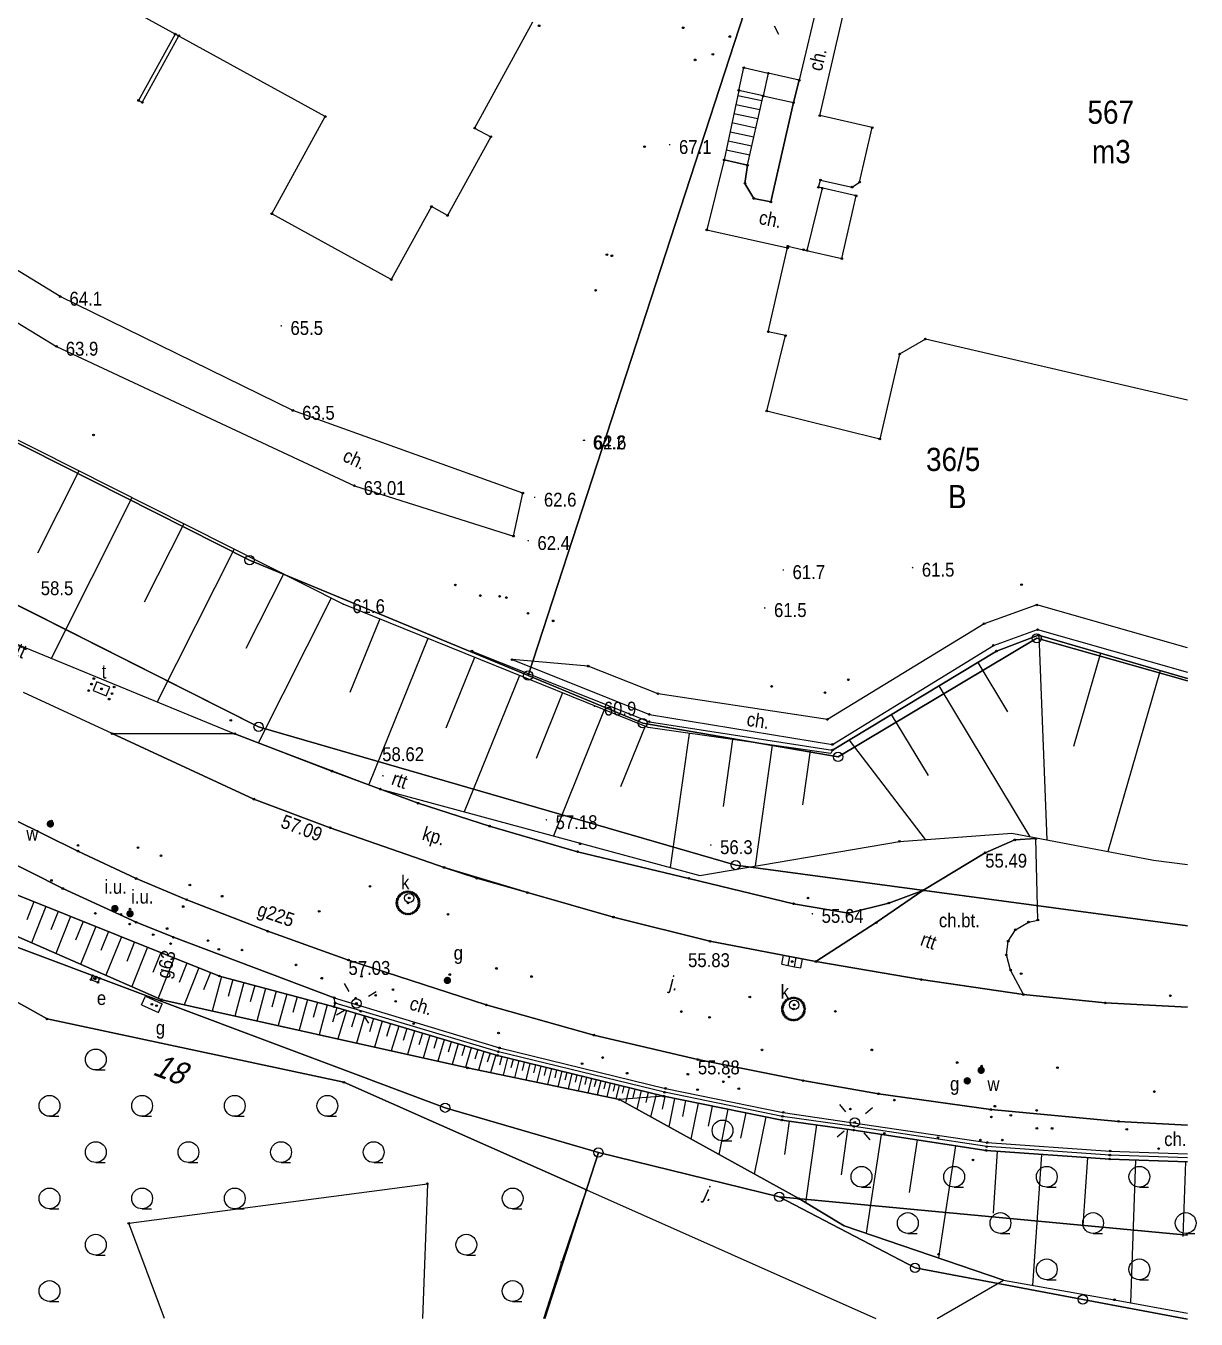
# Model space of a CAD drawing. Extents: x 6545332 to 6545538, y 5876272 to 5876530.
# Drawn here: x 6545474.5 to 6545537.6, y 5876271.6 to 5876341.4 of the extents above; entities that cross this region are included whole.
import ezdxf
from ezdxf.enums import TextEntityAlignment as Align

# ---------------------------------------------------------------- set-up
doc = ezdxf.new("R2010")
doc.units = 0
doc.header["$MEASUREMENT"] = 0
doc.layers.add('1', color=8, linetype='CONTINUOUS')
doc.styles.get("Standard").update_dxf_attribs({"font": 'txt', "width": 0.75})

msp = doc.modelspace()

# ---------------------------------------------------------------- hatches: boundary and pattern name
at = {"layer": '1', "linetype": 'Continuous'}
h = msp.add_hatch(color=256, dxfattribs=at)
edge = h.paths.add_edge_path()
edge.add_arc((6545509.23, 5876335.01), 0.045, 0, 360)
h = msp.add_hatch(color=256, dxfattribs=at)
edge = h.paths.add_edge_path()
edge.add_arc((6545476.33, 5876326.81), 0.045, 0, 360)
h = msp.add_hatch(color=256, dxfattribs=at)
edge = h.paths.add_edge_path()
edge.add_arc((6545488.26, 5876325.23), 0.045, 0, 360)
h = msp.add_hatch(color=256, dxfattribs=at)
edge = h.paths.add_edge_path()
edge.add_arc((6545476.13, 5876324.12), 0.045, 0, 360)
h = msp.add_hatch(color=256, dxfattribs=at)
edge = h.paths.add_edge_path()
edge.add_arc((6545488.89, 5876320.66), 0.045, 0, 360)
h = msp.add_hatch(color=256, dxfattribs=at)
edge = h.paths.add_edge_path()
edge.add_arc((6545504.58, 5876319.05), 0.045, 0, 360)
h = msp.add_hatch(color=256, dxfattribs=at)
edge = h.paths.add_edge_path()
edge.add_arc((6545504.63, 5876319.05), 0.045, 0, 360)
h = msp.add_hatch(color=256, dxfattribs=at)
edge = h.paths.add_edge_path()
edge.add_arc((6545492.21, 5876316.6), 0.045, 0, 360)
h = msp.add_hatch(color=256, dxfattribs=at)
edge = h.paths.add_edge_path()
edge.add_arc((6545501.94, 5876315.97), 0.045, 0, 360)
h = msp.add_hatch(color=256, dxfattribs=at)
edge = h.paths.add_edge_path()
edge.add_arc((6545501.59, 5876313.63), 0.045, 0, 360)
h = msp.add_hatch(color=256, dxfattribs=at)
edge = h.paths.add_edge_path()
edge.add_arc((6545515.36, 5876312.05), 0.045, 0, 360)
h = msp.add_hatch(color=256, dxfattribs=at)
edge = h.paths.add_edge_path()
edge.add_arc((6545522.34, 5876312.18), 0.045, 0, 360)
h = msp.add_hatch(color=256, dxfattribs=at)
edge = h.paths.add_edge_path()
edge.add_arc((6545491.6, 5876310.21), 0.045, 0, 360)
h = msp.add_hatch(color=256, dxfattribs=at)
edge = h.paths.add_edge_path()
edge.add_arc((6545514.36, 5876310), 0.045, 0, 360)
h = msp.add_hatch(color=256, dxfattribs=at)
edge = h.paths.add_edge_path()
edge.add_arc((6545505.17, 5876304.69), 0.045, 0, 360)
h = msp.add_hatch(color=256, dxfattribs=at)
edge = h.paths.add_edge_path()
edge.add_arc((6545493.75, 5876300.94), 0.045, 0, 360)
h = msp.add_hatch(color=256, dxfattribs=at)
edge = h.paths.add_edge_path()
edge.add_arc((6545502.57, 5876298.56), 0.045, 0, 360)
h = msp.add_hatch(color=256, dxfattribs=at)
edge = h.paths.add_edge_path()
edge.add_arc((6545475.8, 5876298.34), 0.2, 330.39, 690.39)
h = msp.add_hatch(color=256, dxfattribs=at)
edge = h.paths.add_edge_path()
edge.add_arc((6545490.91, 5876298.13), 0.045, 0, 360)
h = msp.add_hatch(color=256, dxfattribs=at)
edge = h.paths.add_edge_path()
edge.add_arc((6545511.45, 5876297.2), 0.045, 0, 360)
h = msp.add_hatch(color=256, dxfattribs=at)
edge = h.paths.add_edge_path()
edge.add_arc((6545526.26, 5876296.78), 0.045, 0, 360)
h = msp.add_hatch(color=256, dxfattribs=at)
edge = h.paths.add_edge_path()
edge.add_arc((6545526.26, 5876296.78), 0.045, 0, 360)
h = msp.add_hatch(color=256, dxfattribs=at)
edge = h.paths.add_edge_path()
edge.add_arc((6545479.28, 5876293.77), 0.2, 338.755, 698.755)
h = msp.add_hatch(color=256, dxfattribs=at)
edge = h.paths.add_edge_path()
edge.add_arc((6545480.1, 5876293.49), 0.2, 337.455, 697.455)
h = msp.add_hatch(color=256, dxfattribs=at)
edge = h.paths.add_edge_path()
edge.add_arc((6545516.93, 5876293.49), 0.045, 0, 360)
h = msp.add_hatch(color=256, dxfattribs=at)
edge = h.paths.add_edge_path()
edge.add_arc((6545511.4, 5876292.01), 0.045, 0, 360)
h = msp.add_hatch(color=256, dxfattribs=at)
edge = h.paths.add_edge_path()
edge.add_arc((6545511.4, 5876292.01), 0.045, 0, 360)
h = msp.add_hatch(color=256, dxfattribs=at)
edge = h.paths.add_edge_path()
edge.add_arc((6545491.89, 5876290.99), 0.045, 0, 360)
h = msp.add_hatch(color=256, dxfattribs=at)
edge = h.paths.add_edge_path()
edge.add_arc((6545491.89, 5876290.99), 0.045, 0, 360)
h = msp.add_hatch(color=256, dxfattribs=at)
edge = h.paths.add_edge_path()
edge.add_arc((6545497.23, 5876289.89), 0.2, 343.769, 703.769)
h = msp.add_hatch(color=256, dxfattribs=at)
edge = h.paths.add_edge_path()
edge.add_arc((6545510.75, 5876285.62), 0.045, 0, 360)
h = msp.add_hatch(color=256, dxfattribs=at)
edge = h.paths.add_edge_path()
edge.add_arc((6545510.75, 5876285.62), 0.045, 0, 360)
h = msp.add_hatch(color=256, dxfattribs=at)
edge = h.paths.add_edge_path()
edge.add_arc((6545525.29, 5876284.47), 0.2, 0, 360)
h = msp.add_hatch(color=256, dxfattribs=at)
edge = h.paths.add_edge_path()
edge.add_arc((6545526.04, 5876285.04), 0.2, 355.864, 715.864)

# ---------------------------------------------------------------- linework, layer by layer
at = {"layer": '1'}
for p, q in [((6545520.07, 5876363.06), (6545501.59, 5876306.35)), ((6545501.59, 5876306.35), (6545520.07, 5876363.06)), ((6545501.59, 5876306.35), (6545520.07, 5876363.06)), ((6545490.64, 5876336.53), (6545474.61, 5876345.34)), ((6545517.33, 5876336.58), (6545519.31, 5876345.18)), ((6545517.41, 5876343.53), (6545516.22, 5876338.49)), ((6545517.33, 5876336.58), (6545518.86, 5876343.22)), ((6545501.83, 5876341.63), (6545498.7, 5876335.91)), ((6545482.54, 5876340.98), (6545480.56, 5876337.4)), ((6545480.76, 5876337.29), (6545482.73, 5876340.89)), ((6545482.73, 5876340.89), (6545482.54, 5876340.98)), ((6545512.96, 5876337.94), (6545513.23, 5876339.17)), ((6545513.23, 5876339.17), (6545514.55, 5876338.87)), ((6545514.55, 5876338.87), (6545514.27, 5876337.64)), ((6545514.55, 5876338.87), (6545514.27, 5876337.64)), ((6545514.55, 5876338.87), (6545514.27, 5876337.64)), ((6545516.22, 5876338.49), (6545514.55, 5876338.87)), ((6545516.22, 5876338.49), (6545514.55, 5876338.87)), ((6545516.22, 5876338.49), (6545515.91, 5876337.28)), ((6545515.91, 5876337.28), (6545516.22, 5876338.49)), ((6545515.91, 5876337.28), (6545516.22, 5876338.49)), ((6545512.96, 5876337.94), (6545512.17, 5876334.19)), ((6545512.96, 5876337.94), (6545512.17, 5876334.19)), ((6545514.27, 5876337.64), (6545512.96, 5876337.94)), ((6545514.27, 5876337.64), (6545512.96, 5876337.94)), ((6545514.27, 5876337.64), (6545512.96, 5876337.94)), ((6545480.56, 5876337.4), (6545480.76, 5876337.29)), ((6545514.101, 5876336.887), (6545512.796, 5876337.161)), ((6545514.21, 5876337.375), (6545512.899, 5876337.65)), ((6545513.43, 5876333.9), (6545514.27, 5876337.64)), ((6545513.43, 5876333.9), (6545514.27, 5876337.64)), ((6545514.27, 5876337.64), (6545515.91, 5876337.28)), ((6545514.27, 5876337.64), (6545515.91, 5876337.28)), ((6545515.91, 5876337.28), (6545514.69, 5876331.92)), ((6545514.69, 5876331.92), (6545515.91, 5876337.28)), ((6545487.75, 5876331.28), (6545490.64, 5876336.53)), ((6545513.991, 5876336.399), (6545512.693, 5876336.672)), ((6545520.16, 5876335.93), (6545517.33, 5876336.58)), ((6545520.16, 5876335.93), (6545517.33, 5876336.58)), ((6545498.7, 5876335.91), (6545499.57, 5876335.44)), ((6545513.772, 5876335.423), (6545512.487, 5876335.693)), ((6545513.882, 5876335.911), (6545512.59, 5876336.183)), ((6545519.48, 5876332.99), (6545520.16, 5876335.93)), ((6545519.48, 5876332.99), (6545520.16, 5876335.93)), ((6545499.57, 5876335.44), (6545497.24, 5876331.19)), ((6545513.662, 5876334.935), (6545512.384, 5876335.204)), ((6545512.17, 5876334.19), (6545511.23, 5876330.41)), ((6545513.43, 5876333.9), (6545512.17, 5876334.19)), ((6545512.17, 5876334.19), (6545513.43, 5876333.9)), ((6545512.17, 5876334.19), (6545513.43, 5876333.9)), ((6545513.553, 5876334.447), (6545512.281, 5876334.715)), ((6545513.29, 5876332.92), (6545513.43, 5876333.9)), ((6545513.43, 5876333.9), (6545513.29, 5876332.92)), ((6545513.77, 5876332.11), (6545513.29, 5876332.92)), ((6545513.29, 5876332.92), (6545513.77, 5876332.11)), ((6545517.26, 5876332.71), (6545517.37, 5876333.1)), ((6545517.26, 5876332.71), (6545517.37, 5876333.1)), ((6545517.37, 5876333.1), (6545519.08, 5876332.72)), ((6545517.37, 5876333.1), (6545519.08, 5876332.72)), ((6545519.08, 5876332.72), (6545519.48, 5876332.99)), ((6545519.08, 5876332.72), (6545519.48, 5876332.99)), ((6545514.69, 5876331.92), (6545513.77, 5876332.11)), ((6545513.77, 5876332.11), (6545514.69, 5876331.92)), ((6545516.64, 5876329.3), (6545517.47, 5876332.66)), ((6545517.47, 5876332.66), (6545517.26, 5876332.71)), ((6545519.29, 5876332.25), (6545517.26, 5876332.71)), ((6545518.52, 5876328.86), (6545519.29, 5876332.25)), ((6545476.33, 5876326.81), (6545467.97, 5876331.9)), ((6545496.37, 5876331.67), (6545494.2, 5876327.73)), ((6545497.24, 5876331.19), (6545496.37, 5876331.67)), ((6545494.2, 5876327.73), (6545487.75, 5876331.28)), ((6545511.23, 5876330.41), (6545515.59, 5876329.44)), ((6545466.68, 5876329.84), (6545476.13, 5876324.12)), ((6545514.55, 5876324.91), (6545515.61, 5876329.53)), ((6545515.59, 5876329.44), (6545515.61, 5876329.53)), ((6545515.61, 5876329.53), (6545516.45, 5876329.34)), ((6545515.61, 5876329.53), (6545516.45, 5876329.34)), ((6545516.45, 5876329.34), (6545516.64, 5876329.3)), ((6545516.45, 5876329.34), (6545518.52, 5876328.86)), ((6545488.89, 5876320.66), (6545476.33, 5876326.81)), ((6545442.1, 5876326.25), (6545487.04, 5876303.58)), ((6545487.04, 5876303.58), (6545442.1, 5876326.25)), ((6545442.1, 5876326.25), (6545487.04, 5876303.58)), ((6545460.65, 5876325.67), (6545486.55, 5876312.58)), ((6545486.55, 5876312.58), (6545460.65, 5876325.67)), ((6545460.65, 5876325.67), (6545486.55, 5876312.58)), ((6545514.47, 5876320.63), (6545515.48, 5876324.7)), ((6545515.48, 5876324.7), (6545514.55, 5876324.91)), ((6545523.03, 5876324.52), (6545521.64, 5876323.71)), ((6545537.186, 5876321.214), (6545523.03, 5876324.52)), ((6545476.13, 5876324.12), (6545492.21, 5876316.6)), ((6545521.64, 5876323.71), (6545520.57, 5876319.12)), ((6545491.6, 5876310.21), (6545468.86, 5876321.66)), ((6545501.3, 5876316.2), (6545488.89, 5876320.66)), ((6545520.57, 5876319.12), (6545514.47, 5876320.63)), ((6545477.34, 5876317.39), (6545475.1, 5876312.95)), ((6545492.21, 5876316.6), (6545500.8, 5876313.88)), ((6545500.8, 5876313.88), (6545501.3, 5876316.2)), ((6545480.2, 5876315.95), (6545475.84, 5876307.28)), ((6545483, 5876314.54), (6545480.87, 5876310.32)), ((6545485.72, 5876313.17), (6545481.57, 5876304.93)), ((6545486.55, 5876312.58), (6545501.59, 5876306.35)), ((6545501.59, 5876306.35), (6545486.55, 5876312.58)), ((6545486.55, 5876312.58), (6545501.59, 5876306.35)), ((6545488.38, 5876311.83), (6545486.35, 5876307.82)), ((6545490.96, 5876310.53), (6545487.03, 5876302.73)), ((6545508.07, 5876303.54), (6545491.6, 5876310.21)), ((6545529.05, 5876310.16), (6545526.2, 5876309.15)), ((6545537.186, 5876307.841), (6545529.05, 5876310.16)), ((6545471.36, 5876309.12), (6545485.76, 5876303.21)), ((6545493.58, 5876309.41), (6545491.97, 5876305.43)), ((6545526.2, 5876309.15), (6545517.74, 5876303.98)), ((6545518.32, 5876301.96), (6545529.04, 5876308.36)), ((6545529.04, 5876308.36), (6545518.32, 5876301.96)), ((6545518.32, 5876301.96), (6545529.04, 5876308.36)), ((6545526.7, 5876307.98), (6545529.09, 5876308.83)), ((6545529.13, 5876308.53), (6545526.87, 5876307.67)), ((6545526.87, 5876307.67), (6545529.13, 5876308.53)), ((6545529.04, 5876308.36), (6545537.186, 5876306.062)), ((6545537.186, 5876306.062), (6545529.04, 5876308.36)), ((6545529.04, 5876308.36), (6545537.186, 5876306.062)), ((6545529.09, 5876308.83), (6545537.186, 5876306.533)), ((6545537.186, 5876306.195), (6545529.13, 5876308.53)), ((6545529.13, 5876308.53), (6545537.186, 5876306.195)), ((6545529.16, 5876308.52), (6545529.58, 5876297.48)), ((6545496.18, 5876308.35), (6545492.98, 5876300.46)), ((6545498.55, 5876307.67), (6545508.13, 5876303.86)), ((6545518.02, 5876302.63), (6545526.7, 5876307.98)), ((6545526.87, 5876307.67), (6545518.02, 5876302.33)), ((6545518.02, 5876302.33), (6545526.87, 5876307.67)), ((6545498.7, 5876307.33), (6545497.15, 5876303.51)), ((6545504.83, 5876306.86), (6545500.72, 5876307.21)), ((6545500.72, 5876307.21), (6545508.13, 5876304.25)), ((6545525.86, 5876307.06), (6545527.47, 5876304.4)), ((6545532.49, 5876307.56), (6545531.03, 5876302.52)), ((6545501.12, 5876306.35), (6545498.14, 5876299)), ((6545501.59, 5876306.35), (6545507.77, 5876303.78)), ((6545507.77, 5876303.78), (6545501.59, 5876306.35)), ((6545501.59, 5876306.35), (6545507.77, 5876303.78)), ((6545508.6, 5876305.37), (6545504.83, 5876306.86)), ((6545535.7, 5876306.63), (6545532.87, 5876296.85)), ((6545523.75, 5876305.79), (6545528.66, 5876297.65)), ((6545479.13, 5876303.22), (6545474.34, 5876305.43)), ((6545479.13, 5876303.22), (6545474.34, 5876305.43)), ((6545503.45, 5876305.41), (6545502.02, 5876301.87)), ((6545517.74, 5876303.98), (6545508.6, 5876305.37)), ((6545505.7, 5876304.5), (6545502.95, 5876297.7)), ((6545508.13, 5876304.25), (6545518.02, 5876302.63)), ((6545521.19, 5876304.24), (6545523.18, 5876300.95)), ((6545487.04, 5876303.58), (6545512.79, 5876296.12)), ((6545512.79, 5876296.12), (6545487.04, 5876303.58)), ((6545487.04, 5876303.58), (6545512.79, 5876296.12)), ((6545507.9, 5876303.61), (6545506.57, 5876300.34)), ((6545507.77, 5876303.78), (6545518.32, 5876301.96)), ((6545518.32, 5876301.96), (6545507.77, 5876303.78)), ((6545507.77, 5876303.78), (6545518.32, 5876301.96)), ((6545517.92, 5876302.15), (6545508.07, 5876303.54)), ((6545508.13, 5876303.86), (6545518.02, 5876302.33)), ((6545485.76, 5876303.21), (6545479.13, 5876303.22)), ((6545479.13, 5876303.22), (6545486.78, 5876299.68)), ((6545486.78, 5876299.68), (6545479.13, 5876303.22)), ((6545486.78, 5876299.68), (6545479.13, 5876303.22)), ((6545479.13, 5876303.22), (6545485.76, 5876303.21)), ((6545490.99, 5876301.19), (6545485.76, 5876303.21)), ((6545485.76, 5876303.21), (6545493.61, 5876300.22)), ((6545485.76, 5876303.21), (6545490.99, 5876301.19)), ((6545510.28, 5876303.23), (6545509.26, 5876295.99)), ((6545512.62, 5876302.9), (6545512.11, 5876299.29)), ((6545518.91, 5876302.86), (6545523.02, 5876297.5)), ((6545514.76, 5876302.6), (6545513.84, 5876296.07)), ((6545516.81, 5876302.31), (6545516.4, 5876299.37)), ((6545518.02, 5876302.33), (6545517.92, 5876302.15)), ((6545495.65, 5876299.46), (6545490.99, 5876301.19)), ((6545490.99, 5876301.19), (6545495.65, 5876299.46)), ((6545493.61, 5876300.22), (6545510.86, 5876295.56)), ((6545486.78, 5876299.68), (6545490.91, 5876298.13)), ((6545490.91, 5876298.13), (6545486.78, 5876299.68)), ((6545490.91, 5876298.13), (6545486.78, 5876299.68)), ((6545499.5, 5876298.22), (6545495.65, 5876299.46)), ((6545495.65, 5876299.46), (6545499.5, 5876298.22)), ((6545477.29, 5876296.87), (6545473.75, 5876298.62)), ((6545477.29, 5876296.87), (6545473.75, 5876298.62)), ((6545473.75, 5876298.62), (6545477.29, 5876296.87)), ((6545490.91, 5876298.13), (6545497.06, 5876295.99)), ((6545497.06, 5876295.99), (6545490.91, 5876298.13)), ((6545497.06, 5876295.99), (6545490.91, 5876298.13)), ((6545504.26, 5876296.84), (6545499.5, 5876298.22)), ((6545499.5, 5876298.22), (6545504.26, 5876296.84)), ((6545471.45, 5876297.38), (6545476.47, 5876294.85)), ((6545476.47, 5876294.85), (6545471.45, 5876297.38)), ((6545510.86, 5876295.56), (6545521.63, 5876297.4)), ((6545521.63, 5876297.4), (6545527.69, 5876297.84)), ((6545526.26, 5876296.78), (6545527.86, 5876297.48)), ((6545527.86, 5876297.48), (6545526.26, 5876296.78)), ((6545527.69, 5876297.84), (6545535.35, 5876296.38)), ((6545527.86, 5876297.48), (6545528.99, 5876297.55)), ((6545528.99, 5876297.55), (6545527.86, 5876297.48)), ((6545529.1, 5876293.15), (6545528.99, 5876297.55)), ((6545480.43, 5876295.39), (6545477.29, 5876296.87)), ((6545480.43, 5876295.39), (6545477.29, 5876296.87)), ((6545477.29, 5876296.87), (6545480.43, 5876295.39)), ((6545510.27, 5876295.4), (6545504.26, 5876296.84)), ((6545504.26, 5876296.84), (6545510.27, 5876295.4)), ((6545522.9, 5876294.75), (6545526.26, 5876296.78)), ((6545526.26, 5876296.78), (6545522.9, 5876294.75)), ((6545497.06, 5876295.99), (6545498.81, 5876295.41)), ((6545501.55, 5876294.63), (6545497.06, 5876295.99)), ((6545497.06, 5876295.99), (6545501.55, 5876294.63)), ((6545512.79, 5876296.12), (6545537.186, 5876292.834)), ((6545537.186, 5876292.834), (6545512.79, 5876296.12)), ((6545512.79, 5876296.12), (6545537.186, 5876292.834)), ((6545535.35, 5876296.38), (6545537.186, 5876296.155)), ((6545483.16, 5876294.25), (6545480.43, 5876295.39)), ((6545483.16, 5876294.25), (6545480.43, 5876295.39)), ((6545480.43, 5876295.39), (6545483.16, 5876294.25)), ((6545498.81, 5876295.41), (6545501.55, 5876294.63)), ((6545515.92, 5876294.03), (6545510.27, 5876295.4)), ((6545510.27, 5876295.4), (6545515.92, 5876294.03)), ((6545473.99, 5876294.51), (6545484.92, 5876290.13)), ((6545484.92, 5876290.13), (6545473.99, 5876294.51)), ((6545476.47, 5876294.85), (6545480.43, 5876293.03)), ((6545480.43, 5876293.03), (6545476.47, 5876294.85)), ((6545501.55, 5876294.63), (6545506.2, 5876293.31)), ((6545506.2, 5876293.31), (6545501.55, 5876294.63)), ((6545501.55, 5876294.63), (6545506.2, 5876293.31)), ((6545520.38, 5876293.01), (6545522.9, 5876294.75)), ((6545522.9, 5876294.75), (6545520.38, 5876293.01)), ((6545520.38, 5876293.01), (6545522.9, 5876294.75)), ((6545522.9, 5876294.75), (6545521.06, 5876294.07)), ((6545521.06, 5876294.07), (6545522.9, 5876294.75)), ((6545474.91, 5876294.14), (6545474.52, 5876293.17)), ((6545475.56, 5876293.88), (6545474.78, 5876291.92)), ((6545487.53, 5876292.55), (6545483.16, 5876294.25)), ((6545487.53, 5876292.55), (6545483.16, 5876294.25)), ((6545483.16, 5876294.25), (6545487.53, 5876292.55)), ((6545518.88, 5876293.52), (6545515.92, 5876294.03)), ((6545515.92, 5876294.03), (6545518.88, 5876293.52)), ((6545521.06, 5876294.07), (6545518.88, 5876293.52)), ((6545518.88, 5876293.52), (6545521.06, 5876294.07)), ((6545475.62, 5876287.81), (6545465.43, 5876293.52)), ((6545465.43, 5876293.52), (6545475.62, 5876287.81)), ((6545476.22, 5876293.62), (6545475.83, 5876292.63)), ((6545476.89, 5876293.35), (6545476.09, 5876291.35)), ((6545477.57, 5876293.08), (6545477.16, 5876292.07)), ((6545480.43, 5876293.03), (6545482.44, 5876292.22)), ((6545482.44, 5876292.22), (6545480.43, 5876293.03)), ((6545506.2, 5876293.31), (6545511.4, 5876292.01)), ((6545511.4, 5876292.01), (6545506.2, 5876293.31)), ((6545506.2, 5876293.31), (6545511.4, 5876292.01)), ((6545517.12, 5876290.91), (6545520.38, 5876293.01)), ((6545520.38, 5876293.01), (6545517.12, 5876290.91)), ((6545517.12, 5876290.91), (6545520.38, 5876293.01)), ((6545527.89, 5876292.63), (6545528.6, 5876293.04)), ((6545528.6, 5876293.04), (6545529.1, 5876293.15)), ((6545497.11, 5876283.02), (6545471.17, 5876292.74)), ((6545471.17, 5876292.74), (6545497.11, 5876283.02)), ((6545497.11, 5876283.02), (6545471.17, 5876292.74)), ((6545497.11, 5876283.02), (6545471.17, 5876292.74)), ((6545472.43, 5876292.95), (6545481.81, 5876288.85)), ((6545481.81, 5876288.85), (6545472.43, 5876292.95)), ((6545478.25, 5876292.8), (6545477.43, 5876290.76)), ((6545478.94, 5876292.53), (6545478.52, 5876291.5)), ((6545491.89, 5876290.99), (6545487.53, 5876292.55)), ((6545491.89, 5876290.99), (6545487.53, 5876292.55)), ((6545487.53, 5876292.55), (6545491.89, 5876290.99)), ((6545527.5, 5876292.01), (6545527.89, 5876292.63)), ((6545479.63, 5876292.25), (6545478.8, 5876290.17)), ((6545480.34, 5876291.97), (6545479.92, 5876290.91)), ((6545481.05, 5876291.68), (6545480.2, 5876289.56)), ((6545482.44, 5876292.22), (6545491.12, 5876288.96)), ((6545491.12, 5876288.96), (6545482.44, 5876292.22)), ((6545511.4, 5876292.01), (6545517.12, 5876290.91)), ((6545517.12, 5876290.91), (6545511.4, 5876292.01)), ((6545511.4, 5876292.01), (6545517.12, 5876290.91)), ((6545527.4, 5876291.27), (6545527.5, 5876292.01)), ((6545481.76, 5876291.4), (6545481.33, 5876290.32)), ((6545482.48, 5876291.11), (6545481.61, 5876288.94)), ((6545499.33, 5876288.57), (6545491.89, 5876290.99)), ((6545499.33, 5876288.57), (6545491.89, 5876290.99)), ((6545491.89, 5876290.99), (6545499.33, 5876288.57)), ((6545517.12, 5876290.91), (6545522.81, 5876289.94)), ((6545522.81, 5876289.94), (6545517.12, 5876290.91)), ((6545517.12, 5876290.91), (6545522.81, 5876289.94)), ((6545527.63, 5876290.45), (6545527.4, 5876291.27)), ((6545483.17, 5876290.83), (6545482.75, 5876289.78)), ((6545483.82, 5876290.57), (6545483.02, 5876288.58)), ((6545484.44, 5876290.32), (6545484.06, 5876289.38)), ((6545528.33, 5876289.13), (6545527.63, 5876290.45)), ((6545477.99, 5876289.93), (6545478.08, 5876290.15)), ((6545478.37, 5876289.78), (6545477.99, 5876289.93)), ((6545478.08, 5876290.15), (6545478.46, 5876290)), ((6545478.46, 5876290), (6545478.37, 5876289.78)), ((6545485.04, 5876290.1), (6545484.54, 5876288.24)), ((6545484.92, 5876290.13), (6545491.11, 5876288.47)), ((6545491.11, 5876288.47), (6545484.92, 5876290.13)), ((6545485.64, 5876289.94), (6545485.4, 5876289.02)), ((6545486.24, 5876289.78), (6545485.76, 5876287.97)), ((6545486.83, 5876289.62), (6545486.59, 5876288.73)), ((6545522.81, 5876289.94), (6545528.33, 5876289.13)), ((6545528.33, 5876289.13), (6545522.81, 5876289.94)), ((6545522.81, 5876289.94), (6545528.33, 5876289.13)), ((6545481.81, 5876288.85), (6545498.31, 5876285.17)), ((6545498.31, 5876285.17), (6545481.81, 5876288.85)), ((6545487.42, 5876289.46), (6545486.95, 5876287.7)), ((6545487.99, 5876289.31), (6545487.76, 5876288.44)), ((6545488.56, 5876289.15), (6545488.1, 5876287.45)), ((6545489.12, 5876289), (6545488.89, 5876288.16)), ((6545489.67, 5876288.86), (6545489.22, 5876287.2)), ((6545491.12, 5876288.96), (6545500.04, 5876286.25)), ((6545491.17, 5876288.67), (6545491.12, 5876288.96)), ((6545532.74, 5876288.68), (6545528.33, 5876289.13)), ((6545528.33, 5876289.13), (6545532.74, 5876288.68)), ((6545490.21, 5876288.71), (6545489.99, 5876287.89)), ((6545490.74, 5876288.57), (6545490.31, 5876286.95)), ((6545491.27, 5876288.42), (6545491.03, 5876287.63)), ((6545491.11, 5876288.47), (6545491.17, 5876288.67)), ((6545491.17, 5876288.67), (6545491.11, 5876288.47)), ((6545499.93, 5876285.84), (6545491.11, 5876288.47)), ((6545491.11, 5876288.47), (6545499.93, 5876285.84)), ((6545499.98, 5876286.04), (6545491.17, 5876288.67)), ((6545491.78, 5876288.27), (6545491.32, 5876286.73)), ((6545492.28, 5876288.12), (6545492.05, 5876287.37)), ((6545505.13, 5876286.94), (6545499.33, 5876288.57)), ((6545505.13, 5876286.94), (6545499.33, 5876288.57)), ((6545499.33, 5876288.57), (6545505.13, 5876286.94)), ((6545537.186, 5876288.45), (6545532.74, 5876288.68)), ((6545532.74, 5876288.68), (6545537.186, 5876288.45)), ((6545491.64, 5876284.39), (6545475.62, 5876287.81)), ((6545475.62, 5876287.81), (6545491.64, 5876284.39)), ((6545492.76, 5876287.98), (6545492.33, 5876286.5)), ((6545493.24, 5876287.83), (6545493.03, 5876287.12)), ((6545493.71, 5876287.7), (6545493.29, 5876286.29)), ((6545494.16, 5876287.56), (6545493.95, 5876286.87)), ((6545494.6, 5876287.43), (6545494.2, 5876286.09)), ((6545495.04, 5876287.3), (6545494.84, 5876286.64)), ((6545495.46, 5876287.17), (6545495.08, 5876285.89)), ((6545495.88, 5876287.05), (6545495.69, 5876286.42)), ((6545496.28, 5876286.93), (6545495.92, 5876285.7)), ((6545496.68, 5876286.81), (6545496.5, 5876286.21)), ((6545510.75, 5876285.62), (6545505.13, 5876286.94)), ((6545510.75, 5876285.62), (6545505.13, 5876286.94)), ((6545505.13, 5876286.94), (6545510.75, 5876285.62)), ((6545497.06, 5876286.69), (6545496.71, 5876285.53)), ((6545497.44, 5876286.58), (6545497.27, 5876286.01)), ((6545497.81, 5876286.47), (6545497.48, 5876285.36)), ((6545498.17, 5876286.36), (6545498.01, 5876285.82)), ((6545498.52, 5876286.26), (6545498.21, 5876285.19)), ((6545498.87, 5876286.16), (6545498.71, 5876285.64)), ((6545499.2, 5876286.06), (6545498.9, 5876285.05)), ((6545508.95, 5876283.85), (6545499.98, 5876286.04)), ((6545500.04, 5876286.25), (6545509, 5876284.06)), ((6545499.53, 5876285.96), (6545499.38, 5876285.47)), ((6545499.84, 5876285.87), (6545499.56, 5876284.91)), ((6545508.91, 5876283.64), (6545499.93, 5876285.84)), ((6545499.93, 5876285.84), (6545508.91, 5876283.64)), ((6545500.16, 5876285.78), (6545500.04, 5876285.31)), ((6545500.47, 5876285.71), (6545500.24, 5876284.77)), ((6545500.78, 5876285.63), (6545500.66, 5876285.17)), ((6545501.08, 5876285.56), (6545500.86, 5876284.64)), ((6545501.38, 5876285.48), (6545501.27, 5876285.03)), ((6545501.68, 5876285.41), (6545501.46, 5876284.51)), ((6545501.98, 5876285.34), (6545501.87, 5876284.9)), ((6545516.42, 5876284.48), (6545510.75, 5876285.62)), ((6545516.42, 5876284.48), (6545510.75, 5876285.62)), ((6545510.75, 5876285.62), (6545516.42, 5876284.48)), ((6545498.31, 5876285.17), (6545506.52, 5876283.46)), ((6545506.52, 5876283.46), (6545498.31, 5876285.17)), ((6545502.27, 5876285.27), (6545502.05, 5876284.39)), ((6545502.56, 5876285.2), (6545502.45, 5876284.76)), ((6545502.84, 5876285.13), (6545502.63, 5876284.27)), ((6545503.12, 5876285.06), (6545503.02, 5876284.63)), ((6545503.4, 5876284.99), (6545503.19, 5876284.15)), ((6545503.67, 5876284.92), (6545503.57, 5876284.51)), ((6545503.95, 5876284.86), (6545503.75, 5876284.04)), ((6545504.21, 5876284.79), (6545504.12, 5876284.39)), ((6545504.48, 5876284.73), (6545504.28, 5876283.93)), ((6545504.74, 5876284.66), (6545504.65, 5876284.27)), ((6545504.73, 5876278.58), (6545491.64, 5876284.39)), ((6545491.64, 5876284.39), (6545504.73, 5876278.58)), ((6545505, 5876284.6), (6545504.81, 5876283.82)), ((6545505.26, 5876284.53), (6545505.16, 5876284.15)), ((6545505.51, 5876284.47), (6545505.32, 5876283.71)), ((6545505.76, 5876284.41), (6545505.67, 5876284.03)), ((6545506.01, 5876284.35), (6545505.83, 5876283.6)), ((6545506.26, 5876284.29), (6545506.17, 5876283.92)), ((6545506.5, 5876284.23), (6545506.32, 5876283.5)), ((6545506.76, 5876284.17), (6545506.67, 5876283.8)), ((6545507.04, 5876284.1), (6545506.84, 5876283.28)), ((6545507.35, 5876284.02), (6545507.24, 5876283.57)), ((6545507.69, 5876283.94), (6545507.45, 5876282.95)), ((6545509, 5876284.06), (6545515.36, 5876282.77)), ((6545520.5, 5876283.77), (6545516.42, 5876284.48)), ((6545520.5, 5876283.77), (6545516.42, 5876284.48)), ((6545516.42, 5876284.48), (6545520.5, 5876283.77)), ((6545508.91, 5876283.64), (6545506.52, 5876283.46)), ((6545506.52, 5876283.46), (6545516.2, 5876278.11)), ((6545506.52, 5876283.46), (6545516.2, 5876278.11)), ((6545516.2, 5876278.11), (6545506.52, 5876283.46)), ((6545508.07, 5876283.85), (6545507.94, 5876283.3)), ((6545508.49, 5876283.74), (6545508.19, 5876282.53)), ((6545508.96, 5876283.63), (6545508.82, 5876282.95)), ((6545515.29, 5876282.35), (6545508.91, 5876283.64)), ((6545515.29, 5876282.35), (6545508.91, 5876283.64)), ((6545508.91, 5876283.64), (6545515.29, 5876282.35)), ((6545515.32, 5876282.55), (6545508.95, 5876283.85)), ((6545509.49, 5876283.52), (6545509.18, 5876281.99)), ((6545510.09, 5876283.4), (6545509.92, 5876282.54)), ((6545510.77, 5876283.26), (6545510.37, 5876281.33)), ((6545526.56, 5876282.92), (6545520.5, 5876283.77)), ((6545526.56, 5876282.92), (6545520.5, 5876283.77)), ((6545520.5, 5876283.77), (6545526.56, 5876282.92)), ((6545505.38, 5876280.6), (6545497.11, 5876283.02)), ((6545497.11, 5876283.02), (6545505.38, 5876280.6)), ((6545505.38, 5876280.6), (6545497.11, 5876283.02)), ((6545505.38, 5876280.6), (6545497.11, 5876283.02)), ((6545511.52, 5876283.11), (6545511.3, 5876282.03)), ((6545512.37, 5876282.94), (6545511.88, 5876280.5)), ((6545513.33, 5876282.75), (6545513.05, 5876281.38)), ((6545514.41, 5876282.53), (6545513.79, 5876279.44)), ((6545519.19, 5876282.01), (6545515.32, 5876282.55)), ((6545515.36, 5876282.77), (6545526.36, 5876281.14)), ((6545533.45, 5876282.28), (6545526.56, 5876282.92)), ((6545533.45, 5876282.28), (6545526.56, 5876282.92)), ((6545526.56, 5876282.92), (6545533.45, 5876282.28)), ((6545519.16, 5876281.81), (6545515.29, 5876282.35)), ((6545519.16, 5876281.81), (6545515.29, 5876282.35)), ((6545515.29, 5876282.35), (6545519.16, 5876281.81)), ((6545515.68, 5876282.3), (6545515.42, 5876280.49)), ((6545517.15, 5876282.09), (6545516.56, 5876277.9)), ((6545518.83, 5876281.86), (6545518.49, 5876279.4)), ((6545526.34, 5876280.92), (6545519.19, 5876282.01)), ((6545537.186, 5876282.081), (6545533.45, 5876282.28)), ((6545537.186, 5876282.081), (6545533.45, 5876282.28)), ((6545533.45, 5876282.28), (6545537.186, 5876282.081)), ((6545526.31, 5876280.71), (6545519.16, 5876281.81)), ((6545526.31, 5876280.71), (6545519.16, 5876281.81)), ((6545519.16, 5876281.81), (6545526.31, 5876280.71)), ((6545520.65, 5876281.58), (6545519.83, 5876276.25)), ((6545522.58, 5876281.28), (6545522.15, 5876278.44)), ((6545526.36, 5876281.14), (6545533, 5876280.68)), ((6545505.38, 5876280.6), (6545502.49, 5876271.634)), ((6545502.49, 5876271.634), (6545505.38, 5876280.6)), ((6545502.49, 5876271.634), (6545505.38, 5876280.6)), ((6545505.38, 5876280.6), (6545502.49, 5876271.634)), ((6545515.14, 5876278.21), (6545505.38, 5876280.6)), ((6545505.38, 5876280.6), (6545515.14, 5876278.21)), ((6545515.14, 5876278.21), (6545505.38, 5876280.6)), ((6545524.66, 5876280.96), (6545523.73, 5876274.91)), ((6545532.98, 5876280.25), (6545526.31, 5876280.71)), ((6545532.98, 5876280.25), (6545526.31, 5876280.71)), ((6545526.31, 5876280.71), (6545532.98, 5876280.25)), ((6545532.99, 5876280.46), (6545526.34, 5876280.92)), ((6545526.91, 5876280.67), (6545526.68, 5876277.33)), ((6545529.3, 5876280.5), (6545528.81, 5876273.43)), ((6545537.186, 5876280.31), (6545532.99, 5876280.46)), ((6545533, 5876280.68), (6545537.186, 5876280.531)), ((6545531.78, 5876280.33), (6545531.53, 5876276.66)), ((6545537.186, 5876280.1), (6545532.98, 5876280.25)), ((6545537.186, 5876280.1), (6545532.98, 5876280.25)), ((6545532.98, 5876280.25), (6545537.186, 5876280.1)), ((6545534.38, 5876280.2), (6545534.11, 5876272.49)), ((6545537.07, 5876280.1), (6545536.93, 5876276.06)), ((6545480.03, 5876276.78), (6545496.15, 5876278.91)), ((6545496.15, 5876278.91), (6545495.889, 5876271.634)), ((6545503.41, 5876274.66), (6545504.73, 5876278.58)), ((6545504.73, 5876278.58), (6545520.362, 5876271.634)), ((6545522.47, 5876274.37), (6545515.14, 5876278.21)), ((6545515.14, 5876278.21), (6545537.186, 5876276.14)), ((6545537.186, 5876276.14), (6545515.14, 5876278.21)), ((6545515.14, 5876278.21), (6545522.47, 5876274.37)), ((6545516.2, 5876278.11), (6545518.65, 5876276.65)), ((6545516.2, 5876278.11), (6545518.65, 5876276.65)), ((6545518.65, 5876276.65), (6545516.2, 5876278.11)), ((6545481.961, 5876271.634), (6545480.03, 5876276.78)), ((6545518.65, 5876276.65), (6545527.25, 5876273.71)), ((6545518.65, 5876276.65), (6545527.25, 5876273.71)), ((6545527.25, 5876273.71), (6545518.65, 5876276.65)), ((6545502.439, 5876271.634), (6545503.41, 5876274.66)), ((6545531.53, 5876272.67), (6545522.47, 5876274.37)), ((6545522.47, 5876274.37), (6545531.53, 5876272.67)), ((6545523.666, 5876271.634), (6545527.25, 5876273.71)), ((6545527.25, 5876273.71), (6545533.24, 5876272.65)), ((6545527.25, 5876273.71), (6545533.24, 5876272.65)), ((6545537.186, 5876271.605), (6545531.53, 5876272.67)), ((6545531.53, 5876272.67), (6545537.186, 5876271.605)), ((6545533.24, 5876272.65), (6545537.186, 5876271.933)), ((6545533.24, 5876272.65), (6545537.186, 5876271.933))]:
    msp.add_line(p, q, dxfattribs=at)
at = {"layer": '1', "linetype": 'Continuous'}
for p, q in [((6545514.868, 5876341.42), (6545515.105, 5876340.981)), ((6545515.277, 5876290.765), (6545515.373, 5876291.256)), ((6545515.373, 5876291.256), (6545515.716, 5876291.189)), ((6545515.62, 5876290.698), (6545515.716, 5876291.189)), ((6545515.716, 5876291.189), (6545516.06, 5876291.122)), ((6545515.964, 5876290.631), (6545516.06, 5876291.122)), ((6545516.06, 5876291.122), (6545516.403, 5876291.055)), ((6545516.307, 5876290.564), (6545516.403, 5876291.055)), ((6545515.277, 5876290.765), (6545515.62, 5876290.698)), ((6545515.62, 5876290.698), (6545515.964, 5876290.631)), ((6545515.964, 5876290.631), (6545516.307, 5876290.564)), ((6545491.936, 5876289.294), (6545491.68, 5876289.723)), ((6545480.721, 5876288.576), (6545480.926, 5876289.033)), ((6545480.926, 5876289.033), (6545481.839, 5876288.624)), ((6545492.965, 5876289.035), (6545493.393, 5876289.291)), ((6545480.721, 5876288.576), (6545481.634, 5876288.167)), ((6545481.634, 5876288.167), (6545481.839, 5876288.624)), ((6545491.677, 5876288.266), (6545491.248, 5876288.009)), ((6545492.705, 5876288.006), (6545492.962, 5876287.578)), ((6545478.252, 5876285.06), (6545478.752, 5876285.06)), ((6545475.752, 5876282.56), (6545476.252, 5876282.56)), ((6545480.752, 5876282.56), (6545481.252, 5876282.56)), ((6545485.752, 5876282.56), (6545486.252, 5876282.56)), ((6545490.752, 5876282.56), (6545491.252, 5876282.56)), ((6545518.735, 5876282.803), (6545518.413, 5876283.184)), ((6545519.793, 5876282.716), (6545520.174, 5876283.038)), ((6545512.082, 5876281.23), (6545512.582, 5876281.23)), ((6545518.648, 5876281.745), (6545518.267, 5876281.423)), ((6545519.706, 5876281.658), (6545520.028, 5876281.277)), ((6545478.252, 5876280.06), (6545478.752, 5876280.06)), ((6545483.252, 5876280.06), (6545483.752, 5876280.06)), ((6545488.252, 5876280.06), (6545488.752, 5876280.06)), ((6545493.252, 5876280.06), (6545493.752, 5876280.06)), ((6545519.582, 5876278.73), (6545520.082, 5876278.73)), ((6545524.582, 5876278.73), (6545525.082, 5876278.73)), ((6545529.582, 5876278.73), (6545530.082, 5876278.73)), ((6545534.582, 5876278.73), (6545535.082, 5876278.73)), ((6545475.752, 5876277.56), (6545476.252, 5876277.56)), ((6545480.752, 5876277.56), (6545481.252, 5876277.56)), ((6545485.752, 5876277.56), (6545486.252, 5876277.56)), ((6545500.752, 5876277.56), (6545501.252, 5876277.56)), ((6545522.082, 5876276.23), (6545522.582, 5876276.23)), ((6545527.082, 5876276.23), (6545527.582, 5876276.23)), ((6545532.082, 5876276.23), (6545532.582, 5876276.23)), ((6545537.082, 5876276.23), (6545537.582, 5876276.23)), ((6545478.252, 5876275.06), (6545478.752, 5876275.06)), ((6545498.252, 5876275.06), (6545498.752, 5876275.06)), ((6545529.582, 5876273.73), (6545530.082, 5876273.73)), ((6545534.582, 5876273.73), (6545535.082, 5876273.73)), ((6545475.752, 5876272.56), (6545476.252, 5876272.56)), ((6545500.752, 5876272.56), (6545501.252, 5876272.56))]:
    msp.add_line(p, q, dxfattribs=at)
msp.add_lwpolyline([(6545478.118, 5876305.541), (6545478.812, 5876305.256), (6545479.002, 5876305.719), (6545478.308, 5876306.004)], close=True, dxfattribs=at)
at = {"layer": '1'}
for centre in [(6545502.18, 5876341.43), (6545509.96, 5876341.32), (6545482.54, 5876340.98), (6545482.73, 5876340.89), (6545512.47, 5876340.85), (6545511.56, 5876339.89), (6545510.6, 5876339.59), (6545513.23, 5876339.17), (6545514.55, 5876338.87), (6545514.55, 5876338.87), (6545516.22, 5876338.49), (6545516.22, 5876338.49), (6545512.96, 5876337.94), (6545514.27, 5876337.64), (6545514.27, 5876337.64), (6545480.56, 5876337.4), (6545480.76, 5876337.29), (6545515.91, 5876337.28), (6545515.91, 5876337.28), (6545515.91, 5876337.28), (6545490.64, 5876336.53), (6545517.33, 5876336.58), (6545517.33, 5876336.58), (6545498.7, 5876335.91), (6545520.16, 5876335.93), (6545520.16, 5876335.93), (6545499.57, 5876335.44), (6545507.87, 5876334.9), (6545512.17, 5876334.19), (6545512.17, 5876334.19), (6545513.43, 5876333.9), (6545513.43, 5876333.9), (6545513.43, 5876333.9), (6545513.29, 5876332.92), (6545513.29, 5876332.92), (6545517.37, 5876333.1), (6545517.37, 5876333.1), (6545519.48, 5876332.99), (6545519.48, 5876332.99), (6545513.77, 5876332.11), (6545513.77, 5876332.11), (6545517.26, 5876332.71), (6545517.26, 5876332.71), (6545517.47, 5876332.66), (6545519.08, 5876332.72), (6545519.08, 5876332.72), (6545519.29, 5876332.25), (6545496.37, 5876331.67), (6545514.69, 5876331.92), (6545514.69, 5876331.92), (6545487.75, 5876331.28), (6545497.24, 5876331.19), (6545511.23, 5876330.41), (6545515.59, 5876329.44), (6545515.61, 5876329.53), (6545515.61, 5876329.53), (6545516.45, 5876329.34), (6545516.45, 5876329.34), (6545516.64, 5876329.3), (6545505.84, 5876329.07), (6545506.11, 5876329.01), (6545518.52, 5876328.86), (6545494.2, 5876327.73), (6545476.33, 5876326.81), (6545505.23, 5876327.15), (6545514.55, 5876324.91), (6545515.48, 5876324.7), (6545523.03, 5876324.52), (6545476.13, 5876324.12), (6545521.64, 5876323.71), (6545488.89, 5876320.66), (6545514.47, 5876320.63), (6545478.13, 5876319.34), (6545520.57, 5876319.12), (6545492.21, 5876316.6), (6545501.3, 5876316.2), (6545500.8, 5876313.88), (6545497.66, 5876311.24), (6545528.22, 5876311.26), (6545499.01, 5876310.67), (6545500.05, 5876310.63), (6545500.41, 5876310.56), (6545501.58, 5876309.71), (6545529.05, 5876310.16), (6545502.94, 5876309.3), (6545526.2, 5876309.15), (6545529.09, 5876308.83), (6545529.13, 5876308.53), (6545529.13, 5876308.53), (6545498.55, 5876307.67), (6545526.7, 5876307.98), (6545526.87, 5876307.67), (6545526.87, 5876307.67), (6545500.72, 5876307.21), (6545504.83, 5876306.86), (6545477.87, 5876305.54), (6545478.02, 5876305.89), (6545478.02, 5876305.89), (6545478.15, 5876306.19), (6545478.56, 5876305.63), (6545478.56, 5876305.63), (6545478.56, 5876305.63), (6545479.24, 5876305.73), (6545514.73, 5876305.76), (6545518.87, 5876306.12), (6545478.97, 5876305.08), (6545479.13, 5876305.38), (6545479.13, 5876305.38), (6545508.6, 5876305.37), (6545517.61, 5876305.43), (6545508.13, 5876304.25), (6545485.54, 5876303.93), (6545508.13, 5876303.86), (6545517.74, 5876303.98), (6545479.13, 5876303.22), (6545479.13, 5876303.22), (6545479.13, 5876303.22), (6545479.13, 5876303.22), (6545485.76, 5876303.21), (6545485.76, 5876303.21), (6545485.76, 5876303.21), (6545518.02, 5876302.63), (6545518.02, 5876302.33), (6545518.02, 5876302.33), (6545490.99, 5876301.19), (6545490.99, 5876301.19), (6545493.61, 5876300.22), (6545486.78, 5876299.68), (6545486.78, 5876299.68), (6545486.78, 5876299.68), (6545495.65, 5876299.46), (6545495.65, 5876299.46), (6545475.8, 5876298.34), (6545475.8, 5876298.34), (6545475.86, 5876298.5), (6545475.86, 5876298.5), (6545490.91, 5876298.13), (6545490.91, 5876298.13), (6545490.91, 5876298.13), (6545490.91, 5876298.13), (6545499.5, 5876298.22), (6545499.5, 5876298.22), (6545477.29, 5876297.18), (6545477.29, 5876297.18), (6545504.4, 5876297.27), (6545521.63, 5876297.4), (6545527.86, 5876297.48), (6545527.86, 5876297.48), (6545528.99, 5876297.55), (6545528.99, 5876297.55), (6545477.29, 5876296.87), (6545477.29, 5876296.87), (6545477.29, 5876296.87), (6545480.53, 5876297.06), (6545481.77, 5876296.62), (6545504.26, 5876296.84), (6545504.26, 5876296.84), (6545526.26, 5876296.78), (6545526.26, 5876296.78), (6545526.26, 5876296.78), (6545526.26, 5876296.78), (6545497.06, 5876295.99), (6545497.06, 5876295.99), (6545497.06, 5876295.99), (6545497.06, 5876295.99), (6545475.86, 5876295.29), (6545480.43, 5876295.39), (6545480.43, 5876295.39), (6545480.43, 5876295.39), (6545498.81, 5876295.41), (6545510.27, 5876295.4), (6545510.27, 5876295.4), (6545476.47, 5876294.85), (6545476.47, 5876294.85), (6545483.33, 5876295.04), (6545483.33, 5876295.04), (6545485.07, 5876294.44), (6545493.05, 5876294.97), (6545494.58, 5876294.38), (6545494.64, 5876294.46), (6545494.72, 5876294.54), (6545494.8, 5876294.6), (6545494.9, 5876294.64), (6545495, 5876294.67), (6545495.1, 5876294.68), (6545495.21, 5876294.67), (6545495.31, 5876294.64), (6545495.4, 5876294.6), (6545495.49, 5876294.54), (6545495.56, 5876294.46), (6545495.62, 5876294.38), (6545501.55, 5876294.63), (6545501.55, 5876294.63), (6545501.55, 5876294.63), (6545522.9, 5876294.75), (6545522.9, 5876294.75), (6545522.9, 5876294.75), (6545522.9, 5876294.75), (6545479.28, 5876293.77), (6545479.28, 5876293.77), (6545480.1, 5876293.74), (6545482.97, 5876293.88), (6545483.16, 5876294.25), (6545483.16, 5876294.25), (6545483.16, 5876294.25), (6545494.5, 5876294.08), (6545494.51, 5876294.18), (6545494.51, 5876293.97), (6545494.54, 5876294.28), (6545494.54, 5876293.87), (6545494.58, 5876293.78), (6545494.64, 5876293.69), (6545495.1, 5876294.08), (6545495.1, 5876294.08), (6545495.17, 5876294.34), (6545495.56, 5876293.69), (6545495.62, 5876293.78), (6545495.67, 5876294.28), (6545495.67, 5876293.87), (6545495.69, 5876294.18), (6545495.69, 5876293.97), (6545495.7, 5876294.08), (6545515.92, 5876294.03), (6545515.92, 5876294.03), (6545516.69, 5876294.34), (6545521.06, 5876294.07), (6545521.06, 5876294.07), (6545478.23, 5876293.51), (6545479.6, 5876293.46), (6545479.6, 5876293.46), (6545480.1, 5876293.49), (6545480.1, 5876293.49), (6545480.43, 5876293.03), (6545480.43, 5876293.03), (6545490.31, 5876293.62), (6545494.72, 5876293.62), (6545494.8, 5876293.56), (6545494.9, 5876293.51), (6545495, 5876293.48), (6545495.1, 5876293.48), (6545495.21, 5876293.48), (6545495.31, 5876293.51), (6545495.4, 5876293.56), (6545495.49, 5876293.62), (6545497.26, 5876293.46), (6545506.2, 5876293.31), (6545506.2, 5876293.31), (6545506.2, 5876293.31), (6545518.88, 5876293.52), (6545518.88, 5876293.52), (6545520.38, 5876293.01), (6545520.38, 5876293.01), (6545520.38, 5876293.01), (6545528.6, 5876293.04), (6545529.1, 5876293.15), (6545480.08, 5876292.93), (6545481.35, 5876292.36), (6545482.1, 5876292.69), (6545487.53, 5876292.55), (6545487.53, 5876292.55), (6545487.53, 5876292.55), (6545527.89, 5876292.63), (6545482.29, 5876291.88), (6545482.44, 5876292.22), (6545482.44, 5876292.22), (6545484.31, 5876292.04), (6545484.89, 5876291.57), (6545511.4, 5876292.01), (6545511.4, 5876292.01), (6545511.4, 5876292.01), (6545511.4, 5876292.01), (6545511.4, 5876292.01), (6545527.5, 5876292.01), (6545486.14, 5876291.53), (6545491.89, 5876290.99), (6545491.89, 5876290.99), (6545491.89, 5876290.99), (6545491.89, 5876290.99), (6545491.89, 5876290.99), (6545515.84, 5876290.91), (6545515.84, 5876290.91), (6545515.84, 5876290.91), (6545517.12, 5876290.91), (6545517.12, 5876290.91), (6545517.12, 5876290.91), (6545517.12, 5876290.91), (6545517.12, 5876290.91), (6545527.4, 5876291.27), (6545489.06, 5876290.73), (6545497.36, 5876290.21), (6545497.36, 5876290.21), (6545499.88, 5876290.54), (6545527.63, 5876290.45), (6545528.2, 5876290.26), (6545477.99, 5876289.93), (6545478.08, 5876290.15), (6545478.16, 5876290), (6545478.23, 5876289.97), (6545478.23, 5876289.97), (6545478.27, 5876290.08), (6545478.37, 5876289.78), (6545478.46, 5876290), (6545484.92, 5876290.13), (6545490.45, 5876290.01), (6545492.59, 5876290.11), (6545501.77, 5876290.1), (6545522.81, 5876289.94), (6545522.81, 5876289.94), (6545522.81, 5876289.94), (6545481.81, 5876288.85), (6545491.12, 5876288.96), (6545491.12, 5876288.96), (6545492.28, 5876288.93), (6545493.36, 5876289.09), (6545494.29, 5876289.4), (6545494.44, 5876288.76), (6545513.55, 5876289), (6545515.52, 5876288.81), (6545515.61, 5876288.87), (6545515.71, 5876288.91), (6545515.81, 5876288.94), (6545515.91, 5876288.95), (6545516.01, 5876288.94), (6545516.12, 5876288.91), (6545516.21, 5876288.87), (6545516.3, 5876288.81), (6545528.33, 5876289.13), (6545528.33, 5876289.13), (6545528.33, 5876289.13), (6545536.25, 5876289.06), (6545481.28, 5876288.6), (6545481.28, 5876288.6), (6545481.28, 5876288.6), (6545481.53, 5876288.53), (6545491.11, 5876288.47), (6545491.11, 5876288.47), (6545491.11, 5876288.47), (6545491.17, 5876288.67), (6545491.17, 5876288.67), (6545492.32, 5876288.65), (6545492.55, 5876288.23), (6545499.33, 5876288.57), (6545499.33, 5876288.57), (6545499.33, 5876288.57), (6545509.86, 5876288.21), (6545515.31, 5876288.35), (6545515.32, 5876288.45), (6545515.32, 5876288.24), (6545515.35, 5876288.55), (6545515.35, 5876288.14), (6545515.39, 5876288.65), (6545515.45, 5876288.73), (6545515.91, 5876288.35), (6545515.91, 5876288.35), (6545515.91, 5876288.35), (6545515.95, 5876288.57), (6545516.37, 5876288.73), (6545516.43, 5876288.65), (6545516.47, 5876288.55), (6545516.47, 5876288.14), (6545516.5, 5876288.45), (6545516.5, 5876288.24), (6545516.51, 5876288.35), (6545518.17, 5876288.22), (6545532.74, 5876288.68), (6545532.74, 5876288.68), (6545475.62, 5876287.81), (6545495.41, 5876287.56), (6545511.38, 5876287.9), (6545515.39, 5876288.05), (6545515.45, 5876287.96), (6545515.52, 5876287.89), (6545515.61, 5876287.83), (6545515.71, 5876287.78), (6545515.81, 5876287.76), (6545515.91, 5876287.75), (6545516.01, 5876287.76), (6545516.12, 5876287.78), (6545516.21, 5876287.83), (6545516.3, 5876287.89), (6545516.37, 5876287.96), (6545516.43, 5876288.05), (6545499.99, 5876287.05), (6545505.13, 5876286.94), (6545505.13, 5876286.94), (6545505.13, 5876286.94), (6545499.98, 5876286.04), (6545500.04, 5876286.25), (6545514.21, 5876286.14), (6545520.14, 5876286.14), (6545499.93, 5876285.84), (6545499.93, 5876285.84), (6545504.5, 5876285.4), (6545505.61, 5876285.73), (6545510.75, 5876285.62), (6545510.75, 5876285.62), (6545510.75, 5876285.62), (6545510.75, 5876285.62), (6545510.75, 5876285.62), (6545524.75, 5876285.46), (6545526.07, 5876285.27), (6545526.07, 5876285.27), (6545498.31, 5876285.17), (6545506.93, 5876284.88), (6545510.21, 5876284.83), (6545512.43, 5876284.68), (6545526.04, 5876285.04), (6545526.04, 5876285.04), (6545530.16, 5876285.18), (6545491.64, 5876284.39), (6545509, 5876284.06), (6545510.73, 5876283.99), (6545512.12, 5876284.42), (6545512.96, 5876284.05), (6545516.42, 5876284.48), (6545516.42, 5876284.48), (6545516.42, 5876284.48), (6545535.39, 5876283.89), (6545506.52, 5876283.46), (6545506.52, 5876283.46), (6545508.91, 5876283.64), (6545508.91, 5876283.64), (6545508.91, 5876283.64), (6545508.95, 5876283.85), (6545520.5, 5876283.77), (6545520.5, 5876283.77), (6545520.5, 5876283.77), (6545521.35, 5876283.43), (6545515.32, 5876282.55), (6545515.36, 5876282.77), (6545518.98, 5876282.95), (6545526.56, 5876282.92), (6545526.56, 5876282.92), (6545526.56, 5876282.92), (6545526.59, 5876282.52), (6545526.78, 5876283.1), (6545527.64, 5876282.61), (6545529.04, 5876282.87), (6545515.29, 5876282.35), (6545515.29, 5876282.35), (6545515.29, 5876282.35), (6545519.16, 5876281.81), (6545519.16, 5876281.81), (6545519.16, 5876281.81), (6545519.19, 5876282.01), (6545519.22, 5876282.23), (6545529.05, 5876281.91), (6545529.87, 5876281.9), (6545533.45, 5876282.28), (6545533.45, 5876282.28), (6545533.45, 5876282.28), (6545533.9, 5876281.85), (6545520.81, 5876281.63), (6545523.71, 5876281.41), (6545526, 5876281.27), (6545526, 5876281.26), (6545526, 5876281.26), (6545526.36, 5876281.14), (6545527.18, 5876281.27), (6545526.31, 5876280.71), (6545526.31, 5876280.71), (6545526.31, 5876280.71), (6545526.34, 5876280.92), (6545532.99, 5876280.46), (6545533, 5876280.68), (6545535.62, 5876280.81), (6545525.6, 5876280.2), (6545532.98, 5876280.25), (6545532.98, 5876280.25), (6545532.98, 5876280.25), (6545496.15, 5876278.91), (6545504.73, 5876278.58), (6545504.73, 5876278.58), (6545516.2, 5876278.11), (6545516.2, 5876278.11), (6545480.03, 5876276.78), (6545523.75, 5876275.11), (6545503.41, 5876274.66), (6545533.24, 5876272.65), (6545533.24, 5876272.65)]:
    msp.add_circle(centre, 0.045, dxfattribs=at)
at = {"layer": '1', "linetype": 'Continuous'}
for centre, radius in [((6545486.55, 5876312.58), 0.25), ((6545529.04, 5876308.36), 0.25), ((6545501.59, 5876306.35), 0.25), ((6545487.04, 5876303.58), 0.25), ((6545507.77, 5876303.78), 0.25), ((6545518.32, 5876301.96), 0.25), ((6545512.79, 5876296.12), 0.25), ((6545495.17, 5876294.34), 0.25), ((6545492.32, 5876288.65), 0.25), ((6545515.95, 5876288.57), 0.25), ((6545478.252, 5876285.622), 0.562), ((6545475.752, 5876283.122), 0.562), ((6545480.752, 5876283.122), 0.562), ((6545485.752, 5876283.122), 0.562), ((6545490.752, 5876283.122), 0.562), ((6545497.11, 5876283.02), 0.25), ((6545512.082, 5876281.792), 0.562), ((6545519.22, 5876282.23), 0.25), ((6545478.252, 5876280.622), 0.562), ((6545483.252, 5876280.622), 0.562), ((6545488.252, 5876280.622), 0.562), ((6545493.252, 5876280.622), 0.562), ((6545505.38, 5876280.6), 0.25), ((6545519.582, 5876279.292), 0.562), ((6545524.582, 5876279.292), 0.562), ((6545529.582, 5876279.292), 0.562), ((6545534.582, 5876279.292), 0.562), ((6545475.752, 5876278.122), 0.562), ((6545480.752, 5876278.122), 0.562), ((6545485.752, 5876278.122), 0.562), ((6545500.752, 5876278.122), 0.562), ((6545515.14, 5876278.21), 0.25), ((6545522.082, 5876276.792), 0.562), ((6545527.082, 5876276.792), 0.562), ((6545532.082, 5876276.792), 0.562), ((6545537.082, 5876276.792), 0.562), ((6545478.252, 5876275.622), 0.562), ((6545498.252, 5876275.622), 0.562), ((6545529.582, 5876274.292), 0.562), ((6545534.582, 5876274.292), 0.562), ((6545522.47, 5876274.37), 0.25), ((6545475.752, 5876273.122), 0.562), ((6545500.752, 5876273.122), 0.562), ((6545531.53, 5876272.67), 0.25)]:
    msp.add_circle(centre, radius, dxfattribs=at)

# ---------------------------------------------------------------- texts
at = {"layer": '1', "width": 0.9}
for s, rotation, p in [('ch.', 76.902, (6545517.44, 5876338.94)), ('ch.', 348.301, (6545514, 5876330.74)), ('ch.', 334.9, (6545491.52, 5876317.96)), ('ch.', 351.401, (6545513.35, 5876303.64)), ('57.09', -20.571, (6545488.18, 5876298.17)), ('kp.', 343.503, (6545495.82, 5876297.5)), ('j.', 345.998, (6545509.16, 5876289.43)), ('ch.', -16.899, (6545495.13, 5876288.34)), ('j.', 336, (6545511, 5876278.12))]:
    msp.add_text(s, height=0.75, rotation=rotation, dxfattribs=at).set_placement(p)
for s, height, p in [('567', 1.25, (6545531.78, 5876336.14)), ('67.1', 0.75, (6545509.73, 5876334.51)), ('m3', 1.25, (6545532.02, 5876334.01)), ('64.1', 0.75, (6545476.83, 5876326.32)), ('65.5', 0.75, (6545488.76, 5876324.74)), ('63.9', 0.75, (6545476.63, 5876323.62)), ('63.5', 0.75, (6545489.39, 5876320.16)), ('64.2', 0.75, (6545505.08, 5876318.56)), ('62.6', 0.75, (6545505.13, 5876318.56)), ('63.01', 0.75, (6545492.71, 5876316.1)), ('62.6', 0.75, (6545502.44, 5876315.47)), ('B', 1.25, (6545524.25, 5876315.39)), ('62.4', 0.75, (6545502.09, 5876313.13)), ('61.7', 0.75, (6545515.86, 5876311.56)), ('61.5', 0.75, (6545522.84, 5876311.69)), ('58.5', 0.75, (6545475.28, 5876310.69)), ('61.6', 0.75, (6545492.1, 5876309.72)), ('61.5', 0.75, (6545514.86, 5876309.51)), ('t', 0.75, (6545478.57, 5876306.19)), ('60.9', 0.75, (6545505.67, 5876304.19)), ('58.62', 0.75, (6545493.71, 5876301.73)), ('57.18', 0.75, (6545503.07, 5876298.06)), ('56.3', 0.75, (6545511.95, 5876296.71)), ('55.49', 0.75, (6545526.26, 5876295.98)), ('55.49', 0.75, (6545526.26, 5876295.98)), ('i.u.', 0.75, (6545478.72, 5876294.57)), ('i.u.', 0.75, (6545480.16, 5876294.04)), ('55.64', 0.75, (6545517.43, 5876293)), ('ch.bt.', 0.75, (6545523.76, 5876292.76)), ('57.03', 0.75, (6545491.89, 5876290.19)), ('57.03', 0.75, (6545491.89, 5876290.19)), ('55.83', 0.75, (6545510.22, 5876290.61)), ('55.83', 0.75, (6545510.22, 5876290.61)), ('55.88', 0.75, (6545510.75, 5876284.82)), ('55.88', 0.75, (6545510.75, 5876284.82)), ('ch.', 0.75, (6545535.92, 5876280.95))]:
    msp.add_text(s, height=height, dxfattribs=at).set_placement(p)
for s, height, p in [('36/5', 1.25, (6545524.53, 5876318.02)), ('g', 0.75, (6545497.82, 5876291.38)), ('g', 0.75, (6545524.61, 5876284.31))]:
    msp.add_text(s, height=height, dxfattribs=at).set_placement(p, align=Align.MIDDLE_CENTER)
for s, rotation, p in [('rtt', 334.427, (6545473.73, 5876307.94)), ('rtt', 340.55, (6545494.28, 5876300.84)), ('g225', 341.003, (6545487.03, 5876293.77)), ('rtt', 340.481, (6545522.83, 5876292.16)), ('g63', 77.218, (6545481.87, 5876290.03))]:
    msp.add_text(s, height=0.75, rotation=rotation, dxfattribs=at).set_placement(p, align=Align.MIDDLE_LEFT)
for s, p in [('w', (6545474.5, 5876297.82)), ('k', (6545494.73, 5876295.19)), ('k', (6545515.22, 5876289.29)), ('e', (6545478.31, 5876288.94)), ('g', (6545481.49, 5876287.34)), ('w', (6545526.38, 5876284.3))]:
    msp.add_text(s, height=0.75, dxfattribs=at).set_placement(p, align=Align.MIDDLE_LEFT)
at = {"layer": '1', "oblique": 15, "width": 0.9}
msp.add_text('18', height=1.25, rotation=338.973, dxfattribs=at).set_placement((6545482.49, 5876285.69), align=Align.TOP_CENTER)

doc.saveas('drawing.dxf')
